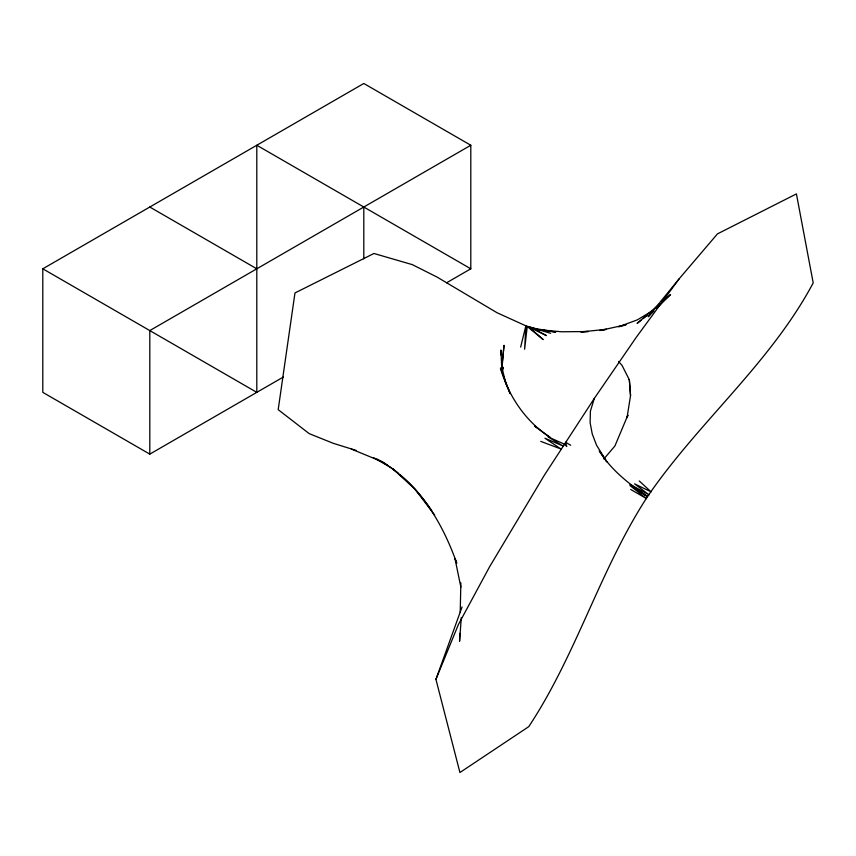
<?xml version="1.0" encoding="UTF-8"?>
<svg xmlns="http://www.w3.org/2000/svg" width="856" height="856" viewBox="0 0 856 856"><rect width="100%" height="100%" fill="white"/><g stroke="black" fill="none" stroke-linecap="round" stroke-linejoin="round"><path stroke-width="1.28" d="M459.758 633.301L459.586 641.251L461.298 617.508M460.218 612.093L460.86 582.925M501.99 367.973L504.013 345.332L501.648 368.808M630.54 395.568L629.331 379.529L630.54 395.568L627.041 417.632L627.994 415.256M501.969 372.467L503.103 367.299L502.194 371.065M520.651 347.108L525.862 325.826L497.079 312.761L437.052 277.077L412.314 264.632L373.944 253.483L294.967 292.955L278.189 409.66L309.177 433.618L333.369 443.355L356.053 450.395M630.722 489.461L646.515 498.631L629.963 485.523L647.51 496.587C698.496 421.997 770.325 363.34 813.2 282.919L796.422 193.916L717.446 233.891L679.086 278.895L636.168 337.446L594.321 398.393L590.394 411.169L590.116 422.704L592.245 433.928L596.504 445.131L606.818 461.833L599.232 450.791C611.045 470.019 629.139 484.015 647.51 496.587C600.206 569.197 576.634 654.316 528.74 726.669L459.929 772.519L435.929 679.354L462.058 606.957M435.929 679.354L458.409 624.527L489.611 566.758L544.245 475.38L594.321 398.393M627.716 415.524L614.918 445.965L603.822 459.019M679.086 278.895L648.174 316.774L653.77 311.21M656.573 308.428L670.58 294.528L661.72 302.179M659.741 303.88L637.099 323.418L641.123 320.251M643.134 318.667L647.157 315.5M649.169 313.917L653.203 310.76M654.091 309.84L637.313 319.877L618.663 326.746L624.976 325.152M283.261 377.079L149.8 454.129L42.8 392.358L42.8 268.805L363.8 83.481L470.8 145.252L470.8 268.805L446.639 282.758M470.8 145.252L149.8 330.577L149.8 454.129M626.25 324.713L599.81 330.502L606.262 329.474M606.294 329.325L580.807 331.935L588.265 331.529L561.515 331.775L538.381 329.624M538.338 329.678L540.821 330.031M543.303 330.373L555.726 332.128L533.299 328.19L525.862 325.826L524.632 349.195L527.243 326.478L543.175 339.575L528.484 326.585L546.449 335.606L530.442 327.227L550.654 333.316M533.299 328.19L536.145 329.175M540.746 441.386L560.947 448.993L544.951 438.229L562.916 445.955L548.215 436.945L564.147 444.039L566.768 446.49L565.538 442.231L570.749 445.281M351.313 449.047L382.835 462.026L387.105 464.862M377.057 459.041C399.26 471.271 417.707 489.579 431.724 510.625M373.377 457.543L391.32 467.772M470.8 268.805L256.8 145.252L256.8 392.358L42.8 268.805M149.8 207.034L256.8 268.805M632.21 485.919L630.027 484.389L649.073 494.875L634.574 483.854L651.149 491.9L639.282 480.986M634.403 487.439L647.51 496.587M538.092 428.567L534.497 425.946L550.483 437.662C525.809 421.74 508.378 396.071 500.439 367.973L510.155 393.664M398.318 473.368L392.444 468.414L415.171 489.407L434.688 515.066M400.276 475.016C427.283 497.764 444.831 529.768 456.569 562.66M618.567 361.467L622.012 365.33L629.353 379.85M510.069 393.375L505.564 382.696L501.627 366.015L500.995 350.018L501.049 355.208M456.804 563.195L454.975 558.572L460.87 587.163M363.8 207.034L363.8 258.844"/></g></svg>
